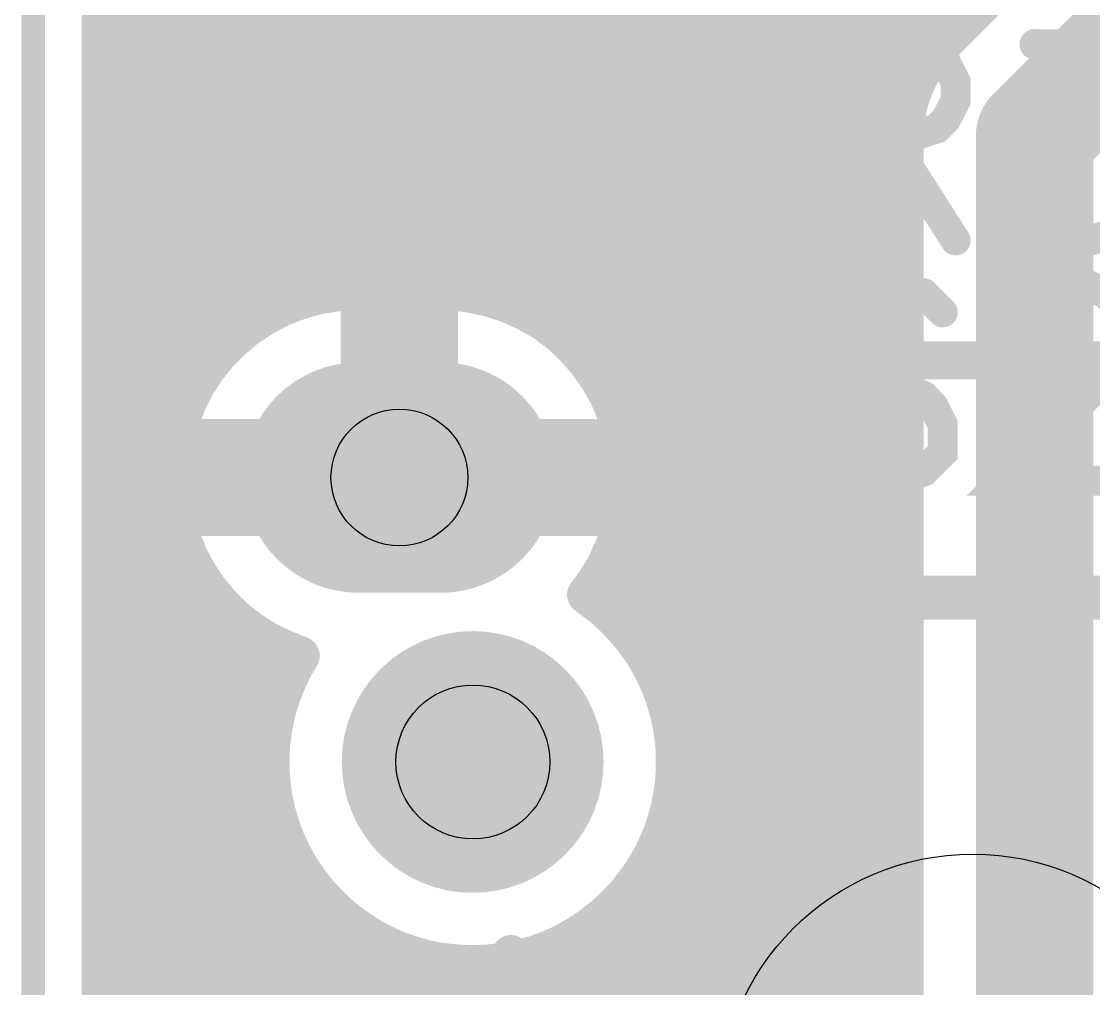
# Model space of a CAD drawing. Extents: x 0 to 2.03, y 0 to 1.72.
# Drawn here: x -0.003 to 0.2713, y 0.2192 to 0.4667 of the extents above; entities that cross this region are included whole.
import ezdxf

# ---------------------------------------------------------------- set-up
doc = ezdxf.new("R2010")
doc.units = 0
for name, color, linetype in [('Board_Outline', 17, 'CONTINUOUS'), ('Drill_Top', 9, 'CONTINUOUS'), ('Top', 5, 'CONTINUOUS'), ('Top_Silk', 2, 'CONTINUOUS')]:
    doc.layers.add(name, color=color, linetype=linetype)

msp = doc.modelspace()

# ---------------------------------------------------------------- linework, layer by layer
at = {"layer": 'Board_Outline', "linetype": 'CONTINUOUS', "const_width": 0.006}
msp.add_lwpolyline([(0.6312, 0.5874), (2.0248, 0.5874), (2.0248, 0), (0, 0), (0, 1.7186), (0.6312, 1.7186), (0.6312, 0.5874)], dxfattribs=at)
at = {"layer": 'Drill_Top'}
for centre, radius in [((0.0937, 0.35), 0.0175), ((0.1125, 0.2772), 0.0197)]:
    msp.add_circle(centre, radius, dxfattribs=at)
at = {"layer": 'Top', "linetype": 'CONTINUOUS'}
for points, const_width in [([(0.0174, 1.7012), (0.0174, 0.0175)], 0.01), ([(0.2329, 0.4613), (0.3014, 0.5299)], 0.01), ([(0.325, 0.5062), (0.2562, 0.4375)], 0.03), ([(0.0184, 0.4676), (0.2382, 0.4676)], 0.01), ([(0.2292, 0.4571), (0.2326, 0.4611)], 0.01), ([(0.2326, 0.4611), (0.2329, 0.4613)], 0.01), ([(0.0184, 0.4578), (0.2287, 0.4578)], 0.01), ([(0.2265, 0.4526), (0.2292, 0.4571)], 0.01), ([(0.2245, 0.4478), (0.2265, 0.4526)], 0.01), ([(0.0184, 0.4479), (0.2235, 0.4479)], 0.01), ([(0.2232, 0.4427), (0.2245, 0.4478)], 0.01), ([(0.2562, 0.4375), (0.2562, 0.1437)], 0.03), ([(0.2228, 0.4375), (0.2232, 0.4427)], 0.01), ([(0.0184, 0.438), (0.2218, 0.438)], 0.01), ([(0.2228, 0.1441), (0.2228, 0.4375)], 0.01), ([(0.0184, 0.4282), (0.2218, 0.4282)], 0.01), ([(0.0184, 0.4183), (0.2218, 0.4183)], 0.01), ([(0.0184, 0.4084), (0.2218, 0.4084)], 0.01), ([(0.0937, 0.3978), (0.0937, 0.35)], 0.03), ([(0.0184, 0.3986), (0.2218, 0.3986)], 0.01), ([(0.0678, 0.3953), (0.0726, 0.3967)], 0.01), ([(0.0726, 0.3967), (0.0775, 0.3975)], 0.01), ([(0.0775, 0.3975), (0.0825, 0.3979)], 0.01), ([(0.0825, 0.3979), (0.1075, 0.3978)], 0.01), ([(0.1075, 0.3978), (0.1124, 0.3971)], 0.01), ([(0.1124, 0.3971), (0.1173, 0.396)], 0.01), ([(0.1173, 0.396), (0.122, 0.3944)], 0.01), ([(0.0587, 0.3911), (0.0631, 0.3935)], 0.01), ([(0.0631, 0.3935), (0.0678, 0.3953)], 0.01), ([(0.122, 0.3944), (0.1266, 0.3923)], 0.01), ([(0.0545, 0.3883), (0.0587, 0.3911)], 0.01), ([(0.1266, 0.3923), (0.1309, 0.3898)], 0.01), ([(0.0184, 0.3887), (0.054, 0.3887)], 0.01), ([(0.0507, 0.3851), (0.0545, 0.3883)], 0.01), ([(0.1309, 0.3898), (0.1349, 0.3868)], 0.01), ([(0.1334, 0.3887), (0.2218, 0.3887)], 0.01), ([(0.0472, 0.3816), (0.0507, 0.3851)], 0.01), ([(0.1349, 0.3868), (0.1385, 0.3834)], 0.01), ([(0.1385, 0.3834), (0.1418, 0.3796)], 0.01), ([(0.0441, 0.3776), (0.0472, 0.3816)], 0.01), ([(0.1418, 0.3796), (0.1447, 0.3755)], 0.01), ([(0.0184, 0.3788), (0.044, 0.3788)], 0.01), ([(0.0414, 0.3734), (0.0441, 0.3776)], 0.01), ([(0.1434, 0.3788), (0.2218, 0.3788)], 0.01), ([(0.1447, 0.3755), (0.1472, 0.3712)], 0.01), ([(0.0392, 0.3689), (0.0414, 0.3734)], 0.01), ([(0.1472, 0.3712), (0.1491, 0.3666)], 0.01), ([(0.0184, 0.369), (0.0382, 0.369)], 0.01), ([(0.0375, 0.3643), (0.0392, 0.3689)], 0.01), ([(0.1492, 0.369), (0.2218, 0.369)], 0.01), ([(0.1491, 0.3666), (0.1506, 0.3618)], 0.01), ([(0.0363, 0.3594), (0.0375, 0.3643)], 0.01), ([(0.0353, 0.35), (0.1521, 0.35)], 0.03), ([(0.1506, 0.3618), (0.1516, 0.3569)], 0.01), ([(0.0184, 0.3591), (0.0352, 0.3591)], 0.01), ([(0.0355, 0.3545), (0.0363, 0.3594)], 0.01), ([(0.1522, 0.3591), (0.2218, 0.3591)], 0.01), ([(0.0353, 0.3495), (0.0355, 0.3545)], 0.01), ([(0.1516, 0.3569), (0.1521, 0.3519)], 0.01), ([(0.1521, 0.3519), (0.152, 0.347)], 0.01), ([(0.0184, 0.3492), (0.0343, 0.3492)], 0.01), ([(0.0356, 0.3445), (0.0353, 0.3495)], 0.01), ([(0.1531, 0.3492), (0.2218, 0.3492)], 0.01), ([(0.152, 0.347), (0.1514, 0.342)], 0.01), ([(0.0365, 0.3396), (0.0356, 0.3445)], 0.01), ([(0.1514, 0.342), (0.1504, 0.3371)], 0.01), ([(0.0184, 0.3393), (0.0355, 0.3393)], 0.01), ([(0.0378, 0.3347), (0.0365, 0.3396)], 0.01), ([(0.1519, 0.3393), (0.2218, 0.3393)], 0.01), ([(0.1504, 0.3371), (0.1488, 0.3324)], 0.01), ([(0.0396, 0.3301), (0.0378, 0.3347)], 0.01), ([(0.1488, 0.3324), (0.1467, 0.3278)], 0.01), ([(0.0419, 0.3257), (0.0396, 0.3301)], 0.01), ([(0.0184, 0.3295), (0.0389, 0.3295)], 0.01), ([(0.1467, 0.3278), (0.1442, 0.3235)], 0.01), ([(0.1485, 0.3295), (0.2218, 0.3295)], 0.01), ([(0.0447, 0.3215), (0.0419, 0.3257)], 0.01), ([(0.0479, 0.3176), (0.0447, 0.3215)], 0.01), ([(0.1442, 0.3235), (0.1416, 0.32)], 0.01), ([(0.0184, 0.3196), (0.0451, 0.3196)], 0.01), ([(0.1416, 0.32), (0.1461, 0.3166)], 0.01), ([(0.1432, 0.3196), (0.2218, 0.3196)], 0.01), ([(0.0514, 0.3141), (0.0479, 0.3176)], 0.01), ([(0.1461, 0.3166), (0.1491, 0.3138)], 0.01), ([(0.0553, 0.311), (0.0514, 0.3141)], 0.01), ([(0.1491, 0.3138), (0.1519, 0.3108)], 0.01), ([(0.0595, 0.3083), (0.0553, 0.311)], 0.01), ([(0.1519, 0.3108), (0.1544, 0.3076)], 0.01), ([(0.0184, 0.3097), (0.0562, 0.3097)], 0.01), ([(0.064, 0.3061), (0.0595, 0.3083)], 0.01), ([(0.1538, 0.3097), (0.2218, 0.3097)], 0.01), ([(0.0683, 0.3044), (0.064, 0.3061)], 0.01), ([(0.1544, 0.3076), (0.1567, 0.3043)], 0.01), ([(0.0662, 0.3007), (0.0683, 0.3044)], 0.01), ([(0.1567, 0.3043), (0.1587, 0.3007)], 0.01), ([(0.0184, 0.2999), (0.0648, 0.2999)], 0.01), ([(0.0645, 0.297), (0.0662, 0.3007)], 0.01), ([(0.1587, 0.3007), (0.1604, 0.297)], 0.01), ([(0.1601, 0.2999), (0.2218, 0.2999)], 0.01), ([(0.0631, 0.2932), (0.0645, 0.297)], 0.01), ([(0.1604, 0.297), (0.1618, 0.2932)], 0.01), ([(0.062, 0.2893), (0.0631, 0.2932)], 0.01), ([(0.1618, 0.2932), (0.1629, 0.2893)], 0.01), ([(0.0184, 0.29), (0.0612, 0.29)], 0.01), ([(0.0612, 0.2853), (0.062, 0.2893)], 0.01), ([(0.1629, 0.2893), (0.1637, 0.2853)], 0.01), ([(0.1637, 0.29), (0.2218, 0.29)], 0.01), ([(0.0607, 0.2812), (0.0612, 0.2853)], 0.01), ([(0.1637, 0.2853), (0.1642, 0.2812)], 0.01), ([(0.0606, 0.2772), (0.0607, 0.2812)], 0.01), ([(0.1642, 0.2812), (0.1643, 0.2772)], 0.01), ([(0.0184, 0.2801), (0.0597, 0.2801)], 0.01), ([(0.1652, 0.2801), (0.2218, 0.2801)], 0.01), ([(0.0607, 0.2731), (0.0606, 0.2772)], 0.01), ([(0.1643, 0.2772), (0.1642, 0.2731)], 0.01), ([(0.0612, 0.269), (0.0607, 0.2731)], 0.01), ([(0.1642, 0.2731), (0.1637, 0.269)], 0.01), ([(0.0184, 0.2703), (0.0601, 0.2703)], 0.01), ([(0.1649, 0.2703), (0.2218, 0.2703)], 0.01), ([(0.062, 0.265), (0.0612, 0.269)], 0.01), ([(0.1637, 0.269), (0.1629, 0.265)], 0.01), ([(0.0631, 0.2611), (0.062, 0.265)], 0.01), ([(0.1629, 0.265), (0.1618, 0.2611)], 0.01), ([(0.0645, 0.2573), (0.0631, 0.2611)], 0.01), ([(0.1618, 0.2611), (0.1604, 0.2573)], 0.01), ([(0.0184, 0.2604), (0.0624, 0.2604)], 0.01), ([(0.1625, 0.2604), (0.2218, 0.2604)], 0.01), ([(0.0662, 0.2536), (0.0645, 0.2573)], 0.01), ([(0.1604, 0.2573), (0.1587, 0.2536)], 0.01), ([(0.0682, 0.2501), (0.0662, 0.2536)], 0.01), ([(0.1587, 0.2536), (0.1567, 0.2501)], 0.01), ([(0.0184, 0.2505), (0.0669, 0.2505)], 0.01), ([(0.0705, 0.2467), (0.0682, 0.2501)], 0.01), ([(0.1567, 0.2501), (0.1544, 0.2467)], 0.01), ([(0.158, 0.2505), (0.2218, 0.2505)], 0.01), ([(0.073, 0.2435), (0.0705, 0.2467)], 0.01), ([(0.1544, 0.2467), (0.1519, 0.2435)], 0.01), ([(0.0758, 0.2405), (0.073, 0.2435)], 0.01), ([(0.1519, 0.2435), (0.1491, 0.2405)], 0.01), ([(0.0184, 0.2407), (0.0746, 0.2407)], 0.01), ([(0.0788, 0.2377), (0.0758, 0.2405)], 0.01), ([(0.1491, 0.2405), (0.1461, 0.2377)], 0.01), ([(0.1503, 0.2407), (0.2218, 0.2407)], 0.01), ([(0.082, 0.2352), (0.0788, 0.2377)], 0.01), ([(0.1461, 0.2377), (0.1429, 0.2352)], 0.01), ([(0.0854, 0.2329), (0.082, 0.2352)], 0.01), ([(0.1429, 0.2352), (0.1395, 0.2329)], 0.01), ([(0.0889, 0.2309), (0.0854, 0.2329)], 0.01), ([(0.0926, 0.2292), (0.0889, 0.2309)], 0.01), ([(0.136, 0.2309), (0.1323, 0.2292)], 0.01), ([(0.1395, 0.2329), (0.136, 0.2309)], 0.01), ([(0.0184, 0.2308), (0.0882, 0.2308)], 0.01), ([(0.0964, 0.2278), (0.0926, 0.2292)], 0.01), ([(0.1323, 0.2292), (0.1285, 0.2278)], 0.01), ([(0.1367, 0.2308), (0.2218, 0.2308)], 0.01), ([(0.1003, 0.2267), (0.0964, 0.2278)], 0.01), ([(0.1043, 0.2259), (0.1003, 0.2267)], 0.01), ([(0.1084, 0.2255), (0.1043, 0.2259)], 0.01), ([(0.1125, 0.2253), (0.1084, 0.2255)], 0.01), ([(0.1165, 0.2255), (0.1125, 0.2253)], 0.01), ([(0.1206, 0.2259), (0.1165, 0.2255)], 0.01), ([(0.1246, 0.2267), (0.1206, 0.2259)], 0.01), ([(0.1285, 0.2278), (0.1246, 0.2267)], 0.01), ([(0.0184, 0.2209), (0.2218, 0.2209)], 0.01)]:
    msp.add_lwpolyline(points, dxfattribs=dict(at, const_width=const_width))
for points, const_width in [([(0.2301, 0.4611, 1), (0.2351, 0.4611, 1), (0.2301, 0.4611, 1)], 0.005), ([(0.2301, 0.4611, 1), (0.2351, 0.4611, 1), (0.2301, 0.4611, 1)], 0.005), ([(0.2304, 0.4613, 1), (0.2354, 0.4613, 1), (0.2304, 0.4613, 1)], 0.005), ([(0.2304, 0.4613, 1), (0.2354, 0.4613, 1), (0.2304, 0.4613, 1)], 0.005), ([(0.2267, 0.4571, 1), (0.2317, 0.4571, 1), (0.2267, 0.4571, 1)], 0.005), ([(0.2267, 0.4571, 1), (0.2317, 0.4571, 1), (0.2267, 0.4571, 1)], 0.005), ([(0.224, 0.4526, 1), (0.229, 0.4526, 1), (0.224, 0.4526, 1)], 0.005), ([(0.224, 0.4526, 1), (0.229, 0.4526, 1), (0.224, 0.4526, 1)], 0.005), ([(0.222, 0.4478, 1), (0.227, 0.4478, 1), (0.222, 0.4478, 1)], 0.005), ([(0.222, 0.4478, 1), (0.227, 0.4478, 1), (0.222, 0.4478, 1)], 0.005), ([(0.2487, 0.4375, 1), (0.2637, 0.4375, 1), (0.2487, 0.4375, 1)], 0.015), ([(0.2487, 0.4375, 1), (0.2637, 0.4375, 1), (0.2487, 0.4375, 1)], 0.015), ([(0.2207, 0.4427, 1), (0.2257, 0.4427, 1), (0.2207, 0.4427, 1)], 0.005), ([(0.2207, 0.4427, 1), (0.2257, 0.4427, 1), (0.2207, 0.4427, 1)], 0.005), ([(0.2203, 0.4375, 1), (0.2253, 0.4375, 1), (0.2203, 0.4375, 1)], 0.005), ([(0.2203, 0.4375, 1), (0.2253, 0.4375, 1), (0.2203, 0.4375, 1)], 0.005), ([(0.0701, 0.3967, 1), (0.0751, 0.3967, 1), (0.0701, 0.3967, 1)], 0.005), ([(0.0701, 0.3967, 1), (0.0751, 0.3967, 1), (0.0701, 0.3967, 1)], 0.005), ([(0.075, 0.3975, 1), (0.08, 0.3975, 1), (0.075, 0.3975, 1)], 0.005), ([(0.075, 0.3975, 1), (0.08, 0.3975, 1), (0.075, 0.3975, 1)], 0.005), ([(0.08, 0.3979, 1), (0.085, 0.3979, 1), (0.08, 0.3979, 1)], 0.005), ([(0.08, 0.3979, 1), (0.085, 0.3979, 1), (0.08, 0.3979, 1)], 0.005), ([(0.105, 0.3978, 1), (0.11, 0.3978, 1), (0.105, 0.3978, 1)], 0.005), ([(0.105, 0.3978, 1), (0.11, 0.3978, 1), (0.105, 0.3978, 1)], 0.005), ([(0.1099, 0.3971, 1), (0.1149, 0.3971, 1), (0.1099, 0.3971, 1)], 0.005), ([(0.1099, 0.3971, 1), (0.1149, 0.3971, 1), (0.1099, 0.3971, 1)], 0.005), ([(0.1148, 0.396, 1), (0.1198, 0.396, 1), (0.1148, 0.396, 1)], 0.005), ([(0.1148, 0.396, 1), (0.1198, 0.396, 1), (0.1148, 0.396, 1)], 0.005), ([(0.0606, 0.3935, 1), (0.0656, 0.3935, 1), (0.0606, 0.3935, 1)], 0.005), ([(0.0606, 0.3935, 1), (0.0656, 0.3935, 1), (0.0606, 0.3935, 1)], 0.005), ([(0.0653, 0.3953, 1), (0.0703, 0.3953, 1), (0.0653, 0.3953, 1)], 0.005), ([(0.0653, 0.3953, 1), (0.0703, 0.3953, 1), (0.0653, 0.3953, 1)], 0.005), ([(0.1195, 0.3944, 1), (0.1245, 0.3944, 1), (0.1195, 0.3944, 1)], 0.005), ([(0.1195, 0.3944, 1), (0.1245, 0.3944, 1), (0.1195, 0.3944, 1)], 0.005), ([(0.0562, 0.3911, 1), (0.0612, 0.3911, 1), (0.0562, 0.3911, 1)], 0.005), ([(0.0562, 0.3911, 1), (0.0612, 0.3911, 1), (0.0562, 0.3911, 1)], 0.005), ([(0.1241, 0.3923, 1), (0.1291, 0.3923, 1), (0.1241, 0.3923, 1)], 0.005), ([(0.1241, 0.3923, 1), (0.1291, 0.3923, 1), (0.1241, 0.3923, 1)], 0.005), ([(0.052, 0.3883, 1), (0.057, 0.3883, 1), (0.052, 0.3883, 1)], 0.005), ([(0.052, 0.3883, 1), (0.057, 0.3883, 1), (0.052, 0.3883, 1)], 0.005), ([(0.1284, 0.3898, 1), (0.1334, 0.3898, 1), (0.1284, 0.3898, 1)], 0.005), ([(0.1284, 0.3898, 1), (0.1334, 0.3898, 1), (0.1284, 0.3898, 1)], 0.005), ([(0.0482, 0.3851, 1), (0.0532, 0.3851, 1), (0.0482, 0.3851, 1)], 0.005), ([(0.0482, 0.3851, 1), (0.0532, 0.3851, 1), (0.0482, 0.3851, 1)], 0.005), ([(0.1324, 0.3868, 1), (0.1374, 0.3868, 1), (0.1324, 0.3868, 1)], 0.005), ([(0.1324, 0.3868, 1), (0.1374, 0.3868, 1), (0.1324, 0.3868, 1)], 0.005), ([(0.136, 0.3834, 1), (0.141, 0.3834, 1), (0.136, 0.3834, 1)], 0.005), ([(0.136, 0.3834, 1), (0.141, 0.3834, 1), (0.136, 0.3834, 1)], 0.005), ([(0.0447, 0.3816, 1), (0.0497, 0.3816, 1), (0.0447, 0.3816, 1)], 0.005), ([(0.0447, 0.3816, 1), (0.0497, 0.3816, 1), (0.0447, 0.3816, 1)], 0.005), ([(0.1393, 0.3796, 1), (0.1443, 0.3796, 1), (0.1393, 0.3796, 1)], 0.005), ([(0.1393, 0.3796, 1), (0.1443, 0.3796, 1), (0.1393, 0.3796, 1)], 0.005), ([(0.0416, 0.3776, 1), (0.0466, 0.3776, 1), (0.0416, 0.3776, 1)], 0.005), ([(0.0416, 0.3776, 1), (0.0466, 0.3776, 1), (0.0416, 0.3776, 1)], 0.005), ([(0.098, 0.35, 1), (0.0685, 0.35, 1), (0.098, 0.35, 1)], 0.0295), ([(0.119, 0.35, 1), (0.0895, 0.35, 1), (0.119, 0.35, 1)], 0.0295), ([(0.1422, 0.3755, 1), (0.1472, 0.3755, 1), (0.1422, 0.3755, 1)], 0.005), ([(0.1422, 0.3755, 1), (0.1472, 0.3755, 1), (0.1422, 0.3755, 1)], 0.005), ([(0.0389, 0.3734, 1), (0.0439, 0.3734, 1), (0.0389, 0.3734, 1)], 0.005), ([(0.0389, 0.3734, 1), (0.0439, 0.3734, 1), (0.0389, 0.3734, 1)], 0.005), ([(0.1447, 0.3712, 1), (0.1497, 0.3712, 1), (0.1447, 0.3712, 1)], 0.005), ([(0.1447, 0.3712, 1), (0.1497, 0.3712, 1), (0.1447, 0.3712, 1)], 0.005), ([(0.0367, 0.3689, 1), (0.0417, 0.3689, 1), (0.0367, 0.3689, 1)], 0.005), ([(0.0367, 0.3689, 1), (0.0417, 0.3689, 1), (0.0367, 0.3689, 1)], 0.005), ([(0.1466, 0.3666, 1), (0.1516, 0.3666, 1), (0.1466, 0.3666, 1)], 0.005), ([(0.1466, 0.3666, 1), (0.1516, 0.3666, 1), (0.1466, 0.3666, 1)], 0.005), ([(0.035, 0.3643, 1), (0.04, 0.3643, 1), (0.035, 0.3643, 1)], 0.005), ([(0.035, 0.3643, 1), (0.04, 0.3643, 1), (0.035, 0.3643, 1)], 0.005), ([(0.1481, 0.3618, 1), (0.1531, 0.3618, 1), (0.1481, 0.3618, 1)], 0.005), ([(0.1481, 0.3618, 1), (0.1531, 0.3618, 1), (0.1481, 0.3618, 1)], 0.005), ([(0.0338, 0.3594, 1), (0.0388, 0.3594, 1), (0.0338, 0.3594, 1)], 0.005), ([(0.0338, 0.3594, 1), (0.0388, 0.3594, 1), (0.0338, 0.3594, 1)], 0.005), ([(0.033, 0.3545, 1), (0.038, 0.3545, 1), (0.033, 0.3545, 1)], 0.005), ([(0.033, 0.3545, 1), (0.038, 0.3545, 1), (0.033, 0.3545, 1)], 0.005), ([(0.1491, 0.3569, 1), (0.1541, 0.3569, 1), (0.1491, 0.3569, 1)], 0.005), ([(0.1491, 0.3569, 1), (0.1541, 0.3569, 1), (0.1491, 0.3569, 1)], 0.005), ([(0.1496, 0.3519, 1), (0.1546, 0.3519, 1), (0.1496, 0.3519, 1)], 0.005), ([(0.1496, 0.3519, 1), (0.1546, 0.3519, 1), (0.1496, 0.3519, 1)], 0.005), ([(0.0328, 0.3495, 1), (0.0378, 0.3495, 1), (0.0328, 0.3495, 1)], 0.005), ([(0.0328, 0.3495, 1), (0.0378, 0.3495, 1), (0.0328, 0.3495, 1)], 0.005), ([(0.1495, 0.347, 1), (0.1545, 0.347, 1), (0.1495, 0.347, 1)], 0.005), ([(0.1495, 0.347, 1), (0.1545, 0.347, 1), (0.1495, 0.347, 1)], 0.005), ([(0.0331, 0.3445, 1), (0.0381, 0.3445, 1), (0.0331, 0.3445, 1)], 0.005), ([(0.0331, 0.3445, 1), (0.0381, 0.3445, 1), (0.0331, 0.3445, 1)], 0.005), ([(0.1489, 0.342, 1), (0.1539, 0.342, 1), (0.1489, 0.342, 1)], 0.005), ([(0.1489, 0.342, 1), (0.1539, 0.342, 1), (0.1489, 0.342, 1)], 0.005), ([(0.034, 0.3396, 1), (0.039, 0.3396, 1), (0.034, 0.3396, 1)], 0.005), ([(0.034, 0.3396, 1), (0.039, 0.3396, 1), (0.034, 0.3396, 1)], 0.005), ([(0.1479, 0.3371, 1), (0.1529, 0.3371, 1), (0.1479, 0.3371, 1)], 0.005), ([(0.1479, 0.3371, 1), (0.1529, 0.3371, 1), (0.1479, 0.3371, 1)], 0.005), ([(0.0353, 0.3347, 1), (0.0403, 0.3347, 1), (0.0353, 0.3347, 1)], 0.005), ([(0.0353, 0.3347, 1), (0.0403, 0.3347, 1), (0.0353, 0.3347, 1)], 0.005), ([(0.1463, 0.3324, 1), (0.1513, 0.3324, 1), (0.1463, 0.3324, 1)], 0.005), ([(0.1463, 0.3324, 1), (0.1513, 0.3324, 1), (0.1463, 0.3324, 1)], 0.005), ([(0.0371, 0.3301, 1), (0.0421, 0.3301, 1), (0.0371, 0.3301, 1)], 0.005), ([(0.0371, 0.3301, 1), (0.0421, 0.3301, 1), (0.0371, 0.3301, 1)], 0.005), ([(0.1442, 0.3278, 1), (0.1492, 0.3278, 1), (0.1442, 0.3278, 1)], 0.005), ([(0.1442, 0.3278, 1), (0.1492, 0.3278, 1), (0.1442, 0.3278, 1)], 0.005), ([(0.0394, 0.3257, 1), (0.0444, 0.3257, 1), (0.0394, 0.3257, 1)], 0.005), ([(0.0394, 0.3257, 1), (0.0444, 0.3257, 1), (0.0394, 0.3257, 1)], 0.005), ([(0.0422, 0.3215, 1), (0.0472, 0.3215, 1), (0.0422, 0.3215, 1)], 0.005), ([(0.0422, 0.3215, 1), (0.0472, 0.3215, 1), (0.0422, 0.3215, 1)], 0.005), ([(0.1417, 0.3235, 1), (0.1467, 0.3235, 1), (0.1417, 0.3235, 1)], 0.005), ([(0.1417, 0.3235, 1), (0.1467, 0.3235, 1), (0.1417, 0.3235, 1)], 0.005), ([(0.1391, 0.32, 1), (0.1441, 0.32, 1), (0.1391, 0.32, 1)], 0.005), ([(0.1391, 0.32, 1), (0.1441, 0.32, 1), (0.1391, 0.32, 1)], 0.005), ([(0.0454, 0.3176, 1), (0.0504, 0.3176, 1), (0.0454, 0.3176, 1)], 0.005), ([(0.0454, 0.3176, 1), (0.0504, 0.3176, 1), (0.0454, 0.3176, 1)], 0.005), ([(0.1436, 0.3166, 1), (0.1486, 0.3166, 1), (0.1436, 0.3166, 1)], 0.005), ([(0.1436, 0.3166, 1), (0.1486, 0.3166, 1), (0.1436, 0.3166, 1)], 0.005), ([(0.0489, 0.3141, 1), (0.0539, 0.3141, 1), (0.0489, 0.3141, 1)], 0.005), ([(0.0489, 0.3141, 1), (0.0539, 0.3141, 1), (0.0489, 0.3141, 1)], 0.005), ([(0.1466, 0.3138, 1), (0.1516, 0.3138, 1), (0.1466, 0.3138, 1)], 0.005), ([(0.1466, 0.3138, 1), (0.1516, 0.3138, 1), (0.1466, 0.3138, 1)], 0.005), ([(0.0528, 0.311, 1), (0.0578, 0.311, 1), (0.0528, 0.311, 1)], 0.005), ([(0.0528, 0.311, 1), (0.0578, 0.311, 1), (0.0528, 0.311, 1)], 0.005), ([(0.1494, 0.3108, 1), (0.1544, 0.3108, 1), (0.1494, 0.3108, 1)], 0.005), ([(0.1494, 0.3108, 1), (0.1544, 0.3108, 1), (0.1494, 0.3108, 1)], 0.005), ([(0.057, 0.3083, 1), (0.062, 0.3083, 1), (0.057, 0.3083, 1)], 0.005), ([(0.057, 0.3083, 1), (0.062, 0.3083, 1), (0.057, 0.3083, 1)], 0.005), ([(0.0615, 0.3061, 1), (0.0665, 0.3061, 1), (0.0615, 0.3061, 1)], 0.005), ([(0.0615, 0.3061, 1), (0.0665, 0.3061, 1), (0.0615, 0.3061, 1)], 0.005), ([(0.1292, 0.2772, 1), (0.0957, 0.2772, 1), (0.1292, 0.2772, 1)], 0.0335), ([(0.1519, 0.3076, 1), (0.1569, 0.3076, 1), (0.1519, 0.3076, 1)], 0.005), ([(0.1519, 0.3076, 1), (0.1569, 0.3076, 1), (0.1519, 0.3076, 1)], 0.005), ([(0.0658, 0.3044, 1), (0.0708, 0.3044, 1), (0.0658, 0.3044, 1)], 0.005), ([(0.0658, 0.3044, 1), (0.0708, 0.3044, 1), (0.0658, 0.3044, 1)], 0.005), ([(0.1542, 0.3043, 1), (0.1592, 0.3043, 1), (0.1542, 0.3043, 1)], 0.005), ([(0.1542, 0.3043, 1), (0.1592, 0.3043, 1), (0.1542, 0.3043, 1)], 0.005), ([(0.0637, 0.3007, 1), (0.0687, 0.3007, 1), (0.0637, 0.3007, 1)], 0.005), ([(0.0637, 0.3007, 1), (0.0687, 0.3007, 1), (0.0637, 0.3007, 1)], 0.005), ([(0.1562, 0.3007, 1), (0.1612, 0.3007, 1), (0.1562, 0.3007, 1)], 0.005), ([(0.1562, 0.3007, 1), (0.1612, 0.3007, 1), (0.1562, 0.3007, 1)], 0.005), ([(0.062, 0.297, 1), (0.067, 0.297, 1), (0.062, 0.297, 1)], 0.005), ([(0.062, 0.297, 1), (0.067, 0.297, 1), (0.062, 0.297, 1)], 0.005), ([(0.1579, 0.297, 1), (0.1629, 0.297, 1), (0.1579, 0.297, 1)], 0.005), ([(0.1579, 0.297, 1), (0.1629, 0.297, 1), (0.1579, 0.297, 1)], 0.005), ([(0.0606, 0.2932, 1), (0.0656, 0.2932, 1), (0.0606, 0.2932, 1)], 0.005), ([(0.0606, 0.2932, 1), (0.0656, 0.2932, 1), (0.0606, 0.2932, 1)], 0.005), ([(0.1593, 0.2932, 1), (0.1643, 0.2932, 1), (0.1593, 0.2932, 1)], 0.005), ([(0.1593, 0.2932, 1), (0.1643, 0.2932, 1), (0.1593, 0.2932, 1)], 0.005), ([(0.0595, 0.2893, 1), (0.0645, 0.2893, 1), (0.0595, 0.2893, 1)], 0.005), ([(0.0595, 0.2893, 1), (0.0645, 0.2893, 1), (0.0595, 0.2893, 1)], 0.005), ([(0.1604, 0.2893, 1), (0.1654, 0.2893, 1), (0.1604, 0.2893, 1)], 0.005), ([(0.1604, 0.2893, 1), (0.1654, 0.2893, 1), (0.1604, 0.2893, 1)], 0.005), ([(0.0587, 0.2853, 1), (0.0637, 0.2853, 1), (0.0587, 0.2853, 1)], 0.005), ([(0.0587, 0.2853, 1), (0.0637, 0.2853, 1), (0.0587, 0.2853, 1)], 0.005), ([(0.1612, 0.2853, 1), (0.1662, 0.2853, 1), (0.1612, 0.2853, 1)], 0.005), ([(0.1612, 0.2853, 1), (0.1662, 0.2853, 1), (0.1612, 0.2853, 1)], 0.005), ([(0.0582, 0.2812, 1), (0.0632, 0.2812, 1), (0.0582, 0.2812, 1)], 0.005), ([(0.0582, 0.2812, 1), (0.0632, 0.2812, 1), (0.0582, 0.2812, 1)], 0.005), ([(0.1617, 0.2812, 1), (0.1667, 0.2812, 1), (0.1617, 0.2812, 1)], 0.005), ([(0.1617, 0.2812, 1), (0.1667, 0.2812, 1), (0.1617, 0.2812, 1)], 0.005), ([(0.0581, 0.2772, 1), (0.0631, 0.2772, 1), (0.0581, 0.2772, 1)], 0.005), ([(0.0581, 0.2772, 1), (0.0631, 0.2772, 1), (0.0581, 0.2772, 1)], 0.005), ([(0.1618, 0.2772, 1), (0.1668, 0.2772, 1), (0.1618, 0.2772, 1)], 0.005), ([(0.1618, 0.2772, 1), (0.1668, 0.2772, 1), (0.1618, 0.2772, 1)], 0.005), ([(0.0582, 0.2731, 1), (0.0632, 0.2731, 1), (0.0582, 0.2731, 1)], 0.005), ([(0.0582, 0.2731, 1), (0.0632, 0.2731, 1), (0.0582, 0.2731, 1)], 0.005), ([(0.1617, 0.2731, 1), (0.1667, 0.2731, 1), (0.1617, 0.2731, 1)], 0.005), ([(0.1617, 0.2731, 1), (0.1667, 0.2731, 1), (0.1617, 0.2731, 1)], 0.005), ([(0.0587, 0.269, 1), (0.0637, 0.269, 1), (0.0587, 0.269, 1)], 0.005), ([(0.0587, 0.269, 1), (0.0637, 0.269, 1), (0.0587, 0.269, 1)], 0.005), ([(0.1612, 0.269, 1), (0.1662, 0.269, 1), (0.1612, 0.269, 1)], 0.005), ([(0.1612, 0.269, 1), (0.1662, 0.269, 1), (0.1612, 0.269, 1)], 0.005), ([(0.0595, 0.265, 1), (0.0645, 0.265, 1), (0.0595, 0.265, 1)], 0.005), ([(0.0595, 0.265, 1), (0.0645, 0.265, 1), (0.0595, 0.265, 1)], 0.005), ([(0.1604, 0.265, 1), (0.1654, 0.265, 1), (0.1604, 0.265, 1)], 0.005), ([(0.1604, 0.265, 1), (0.1654, 0.265, 1), (0.1604, 0.265, 1)], 0.005), ([(0.0606, 0.2611, 1), (0.0656, 0.2611, 1), (0.0606, 0.2611, 1)], 0.005), ([(0.0606, 0.2611, 1), (0.0656, 0.2611, 1), (0.0606, 0.2611, 1)], 0.005), ([(0.1593, 0.2611, 1), (0.1643, 0.2611, 1), (0.1593, 0.2611, 1)], 0.005), ([(0.1593, 0.2611, 1), (0.1643, 0.2611, 1), (0.1593, 0.2611, 1)], 0.005), ([(0.062, 0.2573, 1), (0.067, 0.2573, 1), (0.062, 0.2573, 1)], 0.005), ([(0.062, 0.2573, 1), (0.067, 0.2573, 1), (0.062, 0.2573, 1)], 0.005), ([(0.1579, 0.2573, 1), (0.1629, 0.2573, 1), (0.1579, 0.2573, 1)], 0.005), ([(0.1579, 0.2573, 1), (0.1629, 0.2573, 1), (0.1579, 0.2573, 1)], 0.005), ([(0.0637, 0.2536, 1), (0.0687, 0.2536, 1), (0.0637, 0.2536, 1)], 0.005), ([(0.0637, 0.2536, 1), (0.0687, 0.2536, 1), (0.0637, 0.2536, 1)], 0.005), ([(0.1562, 0.2536, 1), (0.1612, 0.2536, 1), (0.1562, 0.2536, 1)], 0.005), ([(0.1562, 0.2536, 1), (0.1612, 0.2536, 1), (0.1562, 0.2536, 1)], 0.005), ([(0.0657, 0.2501, 1), (0.0707, 0.2501, 1), (0.0657, 0.2501, 1)], 0.005), ([(0.0657, 0.2501, 1), (0.0707, 0.2501, 1), (0.0657, 0.2501, 1)], 0.005), ([(0.1542, 0.2501, 1), (0.1592, 0.2501, 1), (0.1542, 0.2501, 1)], 0.005), ([(0.1542, 0.2501, 1), (0.1592, 0.2501, 1), (0.1542, 0.2501, 1)], 0.005), ([(0.068, 0.2467, 1), (0.073, 0.2467, 1), (0.068, 0.2467, 1)], 0.005), ([(0.068, 0.2467, 1), (0.073, 0.2467, 1), (0.068, 0.2467, 1)], 0.005), ([(0.1519, 0.2467, 1), (0.1569, 0.2467, 1), (0.1519, 0.2467, 1)], 0.005), ([(0.1519, 0.2467, 1), (0.1569, 0.2467, 1), (0.1519, 0.2467, 1)], 0.005), ([(0.0705, 0.2435, 1), (0.0755, 0.2435, 1), (0.0705, 0.2435, 1)], 0.005), ([(0.0705, 0.2435, 1), (0.0755, 0.2435, 1), (0.0705, 0.2435, 1)], 0.005), ([(0.1494, 0.2435, 1), (0.1544, 0.2435, 1), (0.1494, 0.2435, 1)], 0.005), ([(0.1494, 0.2435, 1), (0.1544, 0.2435, 1), (0.1494, 0.2435, 1)], 0.005), ([(0.0733, 0.2405, 1), (0.0783, 0.2405, 1), (0.0733, 0.2405, 1)], 0.005), ([(0.0733, 0.2405, 1), (0.0783, 0.2405, 1), (0.0733, 0.2405, 1)], 0.005), ([(0.1466, 0.2405, 1), (0.1516, 0.2405, 1), (0.1466, 0.2405, 1)], 0.005), ([(0.1466, 0.2405, 1), (0.1516, 0.2405, 1), (0.1466, 0.2405, 1)], 0.005), ([(0.0763, 0.2377, 1), (0.0813, 0.2377, 1), (0.0763, 0.2377, 1)], 0.005), ([(0.0763, 0.2377, 1), (0.0813, 0.2377, 1), (0.0763, 0.2377, 1)], 0.005), ([(0.1436, 0.2377, 1), (0.1486, 0.2377, 1), (0.1436, 0.2377, 1)], 0.005), ([(0.1436, 0.2377, 1), (0.1486, 0.2377, 1), (0.1436, 0.2377, 1)], 0.005), ([(0.0795, 0.2352, 1), (0.0845, 0.2352, 1), (0.0795, 0.2352, 1)], 0.005), ([(0.0795, 0.2352, 1), (0.0845, 0.2352, 1), (0.0795, 0.2352, 1)], 0.005), ([(0.1404, 0.2352, 1), (0.1454, 0.2352, 1), (0.1404, 0.2352, 1)], 0.005), ([(0.1404, 0.2352, 1), (0.1454, 0.2352, 1), (0.1404, 0.2352, 1)], 0.005), ([(0.0829, 0.2329, 1), (0.0879, 0.2329, 1), (0.0829, 0.2329, 1)], 0.005), ([(0.0829, 0.2329, 1), (0.0879, 0.2329, 1), (0.0829, 0.2329, 1)], 0.005), ([(0.0864, 0.2309, 1), (0.0914, 0.2309, 1), (0.0864, 0.2309, 1)], 0.005), ([(0.0864, 0.2309, 1), (0.0914, 0.2309, 1), (0.0864, 0.2309, 1)], 0.005), ([(0.1335, 0.2309, 1), (0.1385, 0.2309, 1), (0.1335, 0.2309, 1)], 0.005), ([(0.1335, 0.2309, 1), (0.1385, 0.2309, 1), (0.1335, 0.2309, 1)], 0.005), ([(0.137, 0.2329, 1), (0.142, 0.2329, 1), (0.137, 0.2329, 1)], 0.005), ([(0.137, 0.2329, 1), (0.142, 0.2329, 1), (0.137, 0.2329, 1)], 0.005), ([(0.0901, 0.2292, 1), (0.0951, 0.2292, 1), (0.0901, 0.2292, 1)], 0.005), ([(0.0901, 0.2292, 1), (0.0951, 0.2292, 1), (0.0901, 0.2292, 1)], 0.005), ([(0.1298, 0.2292, 1), (0.1348, 0.2292, 1), (0.1298, 0.2292, 1)], 0.005), ([(0.1298, 0.2292, 1), (0.1348, 0.2292, 1), (0.1298, 0.2292, 1)], 0.005), ([(0.0939, 0.2278, 1), (0.0989, 0.2278, 1), (0.0939, 0.2278, 1)], 0.005), ([(0.0939, 0.2278, 1), (0.0989, 0.2278, 1), (0.0939, 0.2278, 1)], 0.005), ([(0.0978, 0.2267, 1), (0.1028, 0.2267, 1), (0.0978, 0.2267, 1)], 0.005), ([(0.0978, 0.2267, 1), (0.1028, 0.2267, 1), (0.0978, 0.2267, 1)], 0.005), ([(0.1018, 0.2259, 1), (0.1068, 0.2259, 1), (0.1018, 0.2259, 1)], 0.005), ([(0.1018, 0.2259, 1), (0.1068, 0.2259, 1), (0.1018, 0.2259, 1)], 0.005), ([(0.1059, 0.2255, 1), (0.1109, 0.2255, 1), (0.1059, 0.2255, 1)], 0.005), ([(0.1059, 0.2255, 1), (0.1109, 0.2255, 1), (0.1059, 0.2255, 1)], 0.005), ([(0.114, 0.2255, 1), (0.119, 0.2255, 1), (0.114, 0.2255, 1)], 0.005), ([(0.114, 0.2255, 1), (0.119, 0.2255, 1), (0.114, 0.2255, 1)], 0.005), ([(0.1181, 0.2259, 1), (0.1231, 0.2259, 1), (0.1181, 0.2259, 1)], 0.005), ([(0.1181, 0.2259, 1), (0.1231, 0.2259, 1), (0.1181, 0.2259, 1)], 0.005), ([(0.1221, 0.2267, 1), (0.1271, 0.2267, 1), (0.1221, 0.2267, 1)], 0.005), ([(0.1221, 0.2267, 1), (0.1271, 0.2267, 1), (0.1221, 0.2267, 1)], 0.005), ([(0.126, 0.2278, 1), (0.131, 0.2278, 1), (0.126, 0.2278, 1)], 0.005), ([(0.126, 0.2278, 1), (0.131, 0.2278, 1), (0.126, 0.2278, 1)], 0.005), ([(0.11, 0.2253, 1), (0.115, 0.2253, 1), (0.11, 0.2253, 1)], 0.005), ([(0.11, 0.2253, 1), (0.115, 0.2253, 1), (0.11, 0.2253, 1)], 0.005)]:
    msp.add_lwpolyline(points, format="xyb", dxfattribs=dict(at, const_width=const_width))
at = {"layer": 'Top'}
msp.add_solid([(0.0832, 0.3795), (0.1042, 0.3795), (0.0832, 0.3205), (0.1042, 0.3205)], dxfattribs=at)
at = {"layer": 'Top_Silk', "linetype": 'CONTINUOUS'}
for points, const_width in [([(0.2025, 0.437), (0.224, 0.437), (0.2312, 0.4394), (0.2336, 0.4418), (0.236, 0.4465), (0.236, 0.4513), (0.2336, 0.4561), (0.2312, 0.4585), (0.224, 0.4609), (0.2025, 0.4609), (0.2025, 0.4107)], 0.0077), ([(0.2562, 0.4609), (0.2825, 0.4609), (0.2682, 0.4417), (0.2754, 0.4417), (0.2801, 0.4394), (0.2825, 0.437), (0.2849, 0.4298), (0.2849, 0.425), (0.2825, 0.4179), (0.2777, 0.413), (0.2706, 0.4107), (0.2634, 0.4107), (0.2562, 0.413), (0.2539, 0.4155), (0.2514, 0.4202)], 0.0077), ([(0.2192, 0.437), (0.236, 0.4107)], 0.0077), ([(0.2327, 0.3923), (0.2279, 0.3971), (0.2207, 0.3994), (0.2112, 0.3994), (0.204, 0.3971), (0.1992, 0.3923), (0.1992, 0.3875), (0.2016, 0.3827), (0.204, 0.3803), (0.2088, 0.3779), (0.2231, 0.3731), (0.2279, 0.3708), (0.2303, 0.3683), (0.2327, 0.3636), (0.2327, 0.3564), (0.2279, 0.3516), (0.2207, 0.3492), (0.2112, 0.3492), (0.204, 0.3516), (0.1992, 0.3564)], 0.0077), ([(0.2506, 0.3874), (0.2506, 0.3898), (0.2529, 0.3946), (0.2553, 0.397), (0.2601, 0.3994), (0.2697, 0.3994), (0.2744, 0.397), (0.2768, 0.3946), (0.2792, 0.3898), (0.2792, 0.3851), (0.2768, 0.3803), (0.2721, 0.3731), (0.2481, 0.3492), (0.2816, 0.3492)], 0.0077), ([(0.1636, 0.32), (0.1636, 0.38)], 0.0098), ([(0.1636, 0.38), (0.3239, 0.38)], 0.0098), ([(0.1636, 0.32), (0.3239, 0.32)], 0.0098), ([(0.1498, 0.3185), (0.331, 0.3185)], 0.0098), ([(0.1223, 0.1492), (0.1223, 0.228)], 0.0098)]:
    msp.add_lwpolyline(points, dxfattribs=dict(at, const_width=const_width))
for points, const_width in [([(0.2543, 0.4609, 1), (0.2582, 0.4609, 1), (0.2543, 0.4609, 1)], 0.0039), ([(0.2006, 0.437, 1), (0.2044, 0.437, 1), (0.2006, 0.437, 1)], 0.0039), ([(0.2173, 0.437, 1), (0.2212, 0.437, 1), (0.2173, 0.437, 1)], 0.0039), ([(0.2495, 0.4202, 1), (0.2534, 0.4202, 1), (0.2495, 0.4202, 1)], 0.0039), ([(0.2006, 0.4107, 1), (0.2044, 0.4107, 1), (0.2006, 0.4107, 1)], 0.0039), ([(0.2341, 0.4107, 1), (0.2379, 0.4107, 1), (0.2341, 0.4107, 1)], 0.0039), ([(0.2308, 0.3923, 1), (0.2346, 0.3923, 1), (0.2308, 0.3923, 1)], 0.0039), ([(0.2486, 0.3874, 1), (0.2525, 0.3874, 1), (0.2486, 0.3874, 1)], 0.0039), ([(0.1611, 0.38, 1), (0.166, 0.38, 1), (0.1611, 0.38, 1)], 0.0049), ([(0.1611, 0.38, 1), (0.166, 0.38, 1), (0.1611, 0.38, 1)], 0.0049), ([(0.1973, 0.3564, 1), (0.2011, 0.3564, 1), (0.1973, 0.3564, 1)], 0.0039), ([(0.1611, 0.32, 1), (0.166, 0.32, 1), (0.1611, 0.32, 1)], 0.0049), ([(0.1611, 0.32, 1), (0.166, 0.32, 1), (0.1611, 0.32, 1)], 0.0049), ([(0.1474, 0.3185, 1), (0.1523, 0.3185, 1), (0.1474, 0.3185, 1)], 0.0049), ([(0.1198, 0.228, 1), (0.1247, 0.228, 1), (0.1198, 0.228, 1)], 0.0049)]:
    msp.add_lwpolyline(points, format="xyb", dxfattribs=dict(at, const_width=const_width))
at = {"layer": 'Top_Silk'}
msp.add_circle((0.2404, 0.1886), 0.065, dxfattribs=at)

doc.saveas('drawing.dxf')
